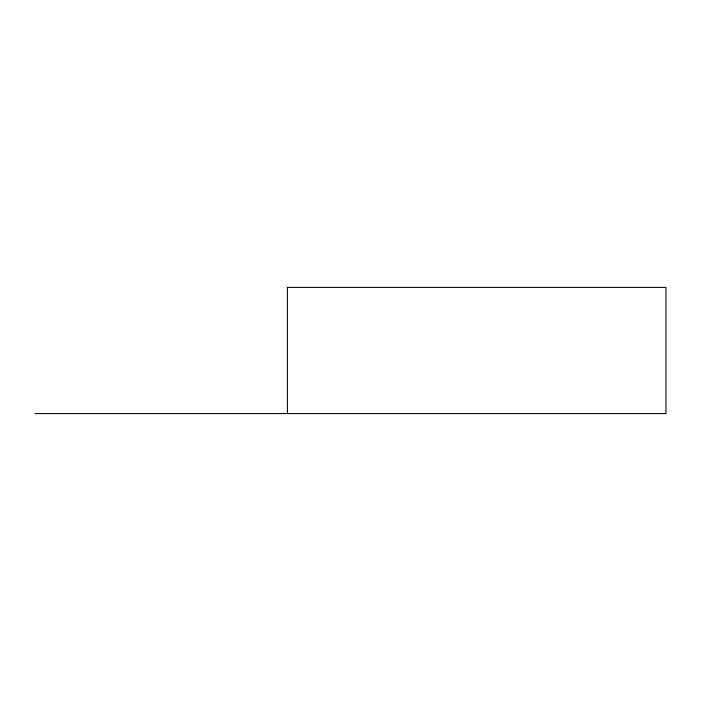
<?xml version="1.0" encoding="UTF-8"?>
<svg xmlns="http://www.w3.org/2000/svg" width="701" height="701" viewBox="0 0 701 701"><rect width="100%" height="100%" fill="white"/><g stroke="black" fill="none" stroke-linecap="round" stroke-linejoin="round"><path stroke-width="1.05" d="M35.05 413.59L665.95 413.59L665.95 287.41L287.41 287.41L287.41 413.59"/></g></svg>
